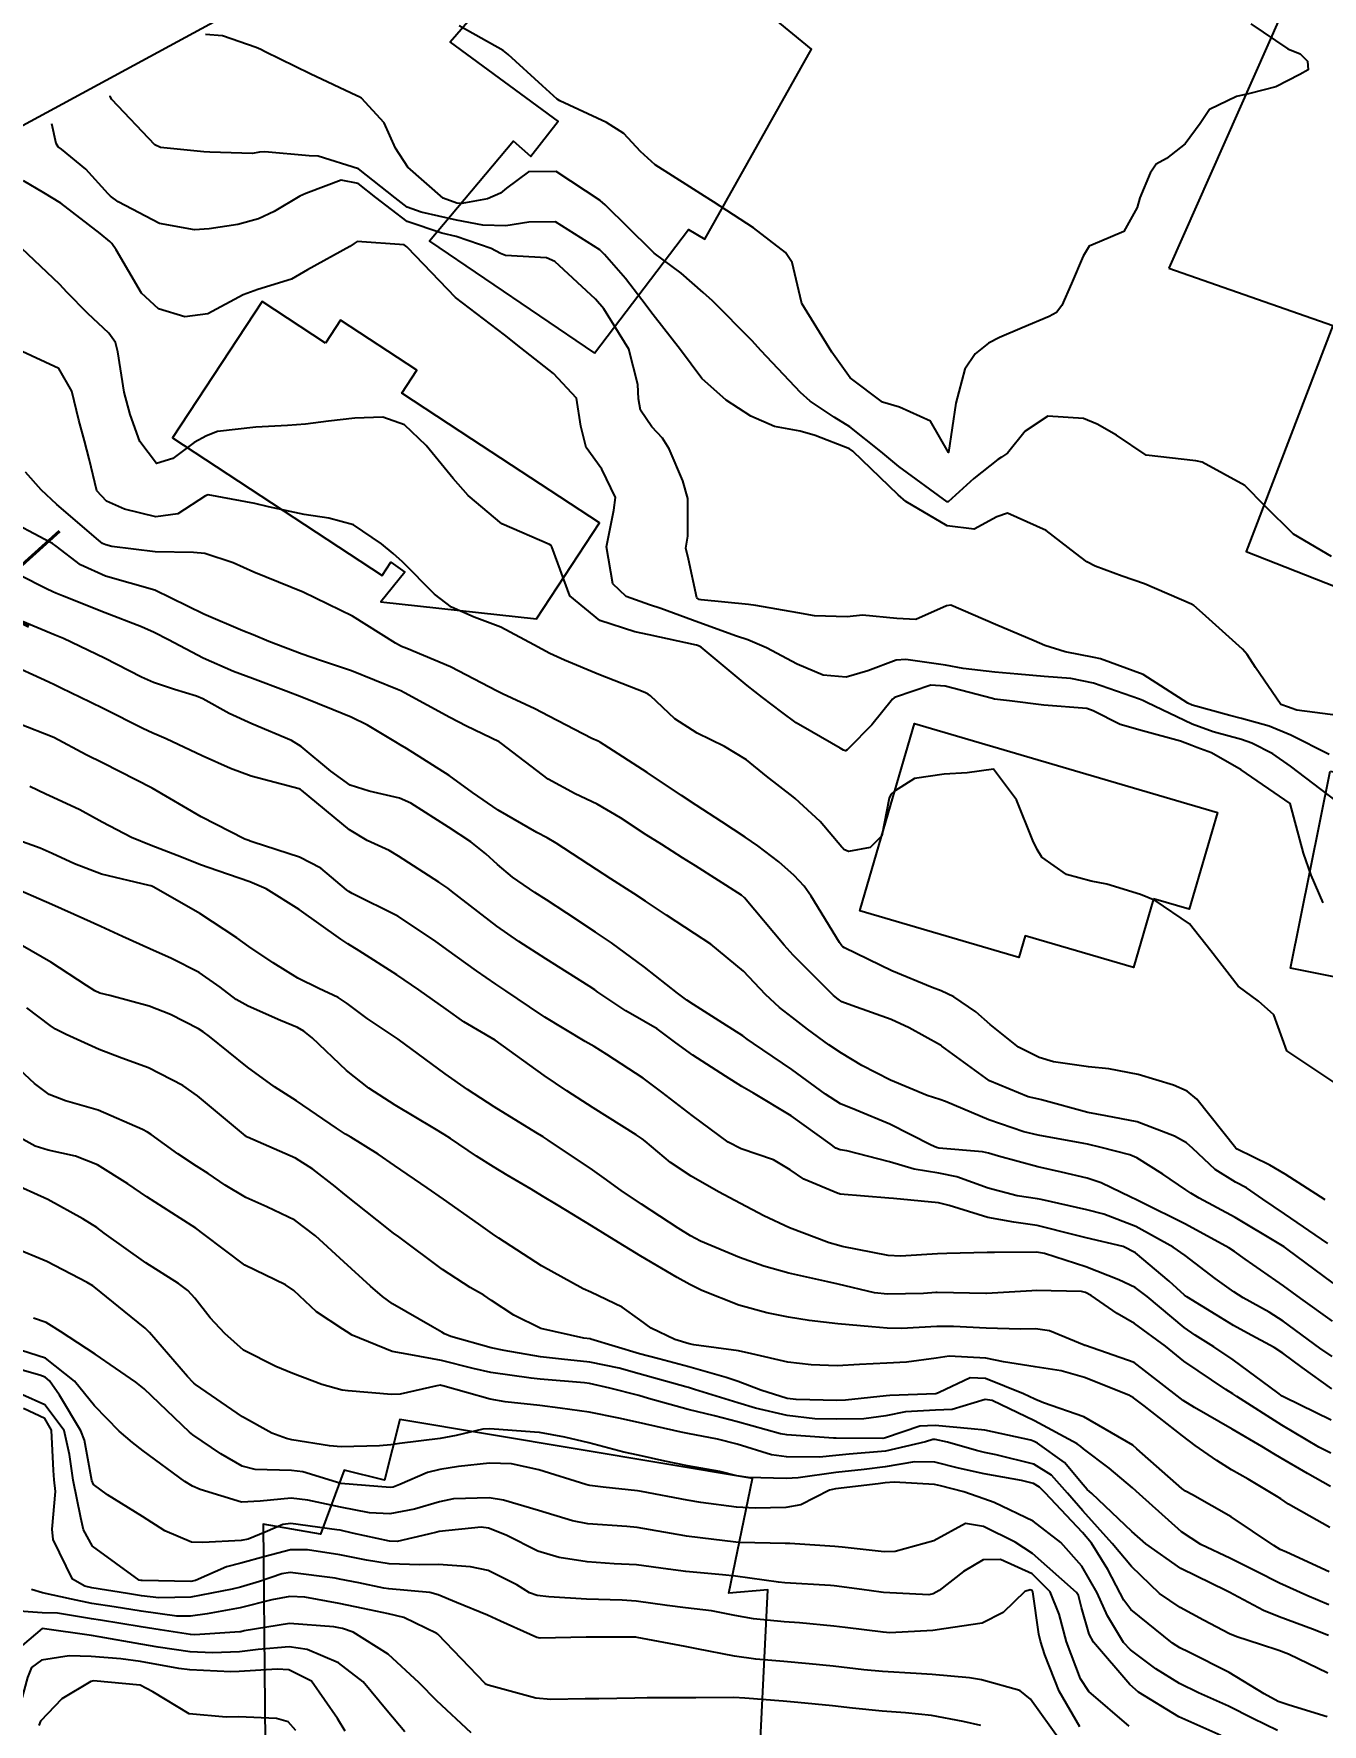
# Model space of a CAD drawing. Header units: metres. Extents: x 318500 to 325275, y 7408834 to 7428799.
# Drawn here: x 322590.4 to 322642.5, y 7418334 to 7418402.3 of the extents above; entities that cross this region are included whole.
import ezdxf
from ezdxf.enums import TextEntityAlignment as Align

# ---------------------------------------------------------------- set-up
doc = ezdxf.new("R2010")
doc.units = ezdxf.units.M
doc.header["$MEASUREMENT"] = 0
for name, color, linetype in [('Area', 45, 'Continuous'), ('Cotas', 45, 'Continuous'), ('Curvas de Nivel 1m', 11, 'Continuous'), ('Curvas de Nivel 5m', 15, 'Continuous'), ('Edificações', 30, 'Continuous'), ('Vias Primárias', 230, 'Continuous')]:
    doc.layers.add(name, color=color, linetype=linetype)
doc.styles.add('Style-STANDARD', font='STANDARD.shx')

msp = doc.modelspace()

# ---------------------------------------------------------------- linework, layer by layer
at = {"layer": 'Area'}
msp.add_lwpolyline([(322562.885, 7418383.992), (322568.052, 7418386.478), (322569.408, 7418387.156), (322573.987, 7418389.735), (322575.709, 7418391.042), (322577.492, 7418391.845), (322581.557, 7418394.239), (322583.567, 7418395.203), (322584.93, 7418395.918), (322598.585, 7418403.317)], dxfattribs=at)
at = {"layer": 'Curvas de Nivel 1m', "flags": 128}
for points, elevation in [([(322642.828, 7418381.195), (322641.293, 7418382.099), (322640.142, 7418383.228), (322639.322, 7418384.065), (322637.599, 7418385.003), (322637.337, 7418385.065), (322635.34, 7418385.29), (322634.139, 7418386.1), (322633.352, 7418386.546), (322632.798, 7418386.772), (322631.355, 7418386.862), (322630.449, 7418386.259), (322629.733, 7418385.366), (322629.492, 7418385.214), (322629.336, 7418385.121), (322628.365, 7418384.344), (322627.331, 7418383.4), (322627.294, 7418383.4), (322625.331, 7418384.83), (322624.608, 7418385.437), (322623.35, 7418386.435), (322622.719, 7418386.824), (322621.749, 7418387.474), (322621.365, 7418387.822), (322619.772, 7418389.504), (322619.396, 7418389.926), (322617.798, 7418391.526), (322617.423, 7418391.868), (322616.532, 7418392.644), (322615.439, 7418393.456), (322615.385, 7418393.507), (322615.337, 7418393.562), (322613.467, 7418395.404), (322613.265, 7418395.592), (322611.487, 7418396.755), (322610.371, 7418396.743), (322609.477, 7418396.082), (322609.236, 7418395.881), (322608.705, 7418395.651), (322607.674, 7418395.46), (322607.467, 7418395.48), (322606.918, 7418395.676), (322605.489, 7418396.929), (322604.988, 7418397.698), (322604.528, 7418398.723), (322603.608, 7418399.719), (322603.521, 7418399.771), (322603.424, 7418399.819), (322601.534, 7418400.712), (322599.724, 7418401.591), (322599.549, 7418401.683), (322599.357, 7418401.773), (322597.997, 7418402.236), (322597.31, 7418402.3)], 793), ([(322639.572, 7418402.733), (322641.064, 7418401.718), (322641.554, 7418401.51), (322641.861, 7418401.215), (322641.886, 7418400.873), (322641.542, 7418400.676), (322640.573, 7418400.186), (322639.53, 7418399.906), (322638.981, 7418399.795), (322637.893, 7418399.264), (322637.514, 7418398.693), (322636.91, 7418397.872), (322636.151, 7418397.283), (322635.732, 7418397.052), (322635.491, 7418396.686), (322635.084, 7418395.687), (322634.974, 7418395.297), (322634.425, 7418394.336), (322633.449, 7418393.919), (322633.036, 7418393.737), (322632.782, 7418393.33), (322632.319, 7418392.227), (322631.92, 7418391.343), (322631.704, 7418391.057), (322631.413, 7418390.894), (322630.326, 7418390.441), (322629.4, 7418390.042), (322628.959, 7418389.814), (322628.424, 7418389.384), (322628.009, 7418388.762), (322627.634, 7418387.396), (322627.34, 7418385.4), (322626.613, 7418386.671), (322625.358, 7418387.228), (322624.674, 7418387.437), (322623.374, 7418388.413), (322622.631, 7418389.461), (322621.419, 7418391.428), (322621.401, 7418391.48), (322621.026, 7418393.076), (322620.752, 7418393.49), (322619.454, 7418394.476), (322617.842, 7418395.526), (322617.474, 7418395.765), (322616.886, 7418396.132), (322615.492, 7418397.03), (322614.889, 7418397.569), (322614.219, 7418398.291), (322613.512, 7418398.743), (322611.632, 7418399.609), (322611.521, 7418399.682), (322610.926, 7418400.222), (322609.548, 7418401.485), (322609.341, 7418401.643), (322607.565, 7418402.65)], 794), ([(322643.196, 7418374.759), (322641.428, 7418374.978), (322641.198, 7418375.058), (322641.087, 7418375.1), (322640.773, 7418375.216), (322639.75, 7418376.704), (322639.424, 7418377.237), (322639.233, 7418377.453), (322637.614, 7418378.906), (322637.259, 7418379.214), (322637.169, 7418379.271), (322635.268, 7418380.087), (322634.364, 7418380.396), (322633.275, 7418380.805), (322632.936, 7418380.985), (322632.476, 7418381.332), (322631.293, 7418382.248), (322629.728, 7418382.941), (322629.301, 7418382.802), (322628.379, 7418382.299), (322627.296, 7418382.437), (322625.619, 7418383.425), (322625.314, 7418383.684), (322623.481, 7418385.449), (322623.341, 7418385.541), (322621.96, 7418386.085), (322621.348, 7418386.257), (322620.307, 7418386.453), (322619.354, 7418386.868), (322618.359, 7418387.52), (322617.373, 7418388.392), (322616.505, 7418389.543), (322615.411, 7418390.968), (322614.951, 7418391.567), (322614.283, 7418392.432), (322613.438, 7418393.404), (322613.253, 7418393.592), (322611.457, 7418394.728), (322610.372, 7418394.711), (322609.454, 7418394.557), (322608.517, 7418394.591), (322607.457, 7418394.793), (322606.027, 7418395.119), (322605.464, 7418395.319), (322604.975, 7418395.697), (322603.487, 7418396.872), (322601.865, 7418397.374), (322601.495, 7418397.396), (322599.708, 7418397.547), (322599.488, 7418397.535), (322599.203, 7418397.49), (322597.487, 7418397.54), (322597.236, 7418397.552), (322595.489, 7418397.729), (322595.26, 7418397.832), (322593.517, 7418399.666), (322593.457, 7418399.789), (322593.45, 7418399.82)], 792), ([(322642.726, 7418373.195), (322641.188, 7418373.975), (322640.308, 7418374.34), (322639.194, 7418374.647), (322638.714, 7418374.766), (322637.199, 7418375.18), (322637.013, 7418375.272), (322635.217, 7418376.428), (322633.483, 7418377.06), (322633.227, 7418377.111), (322632.056, 7418377.338), (322631.234, 7418377.591), (322630.802, 7418377.789), (322629.246, 7418378.452), (322627.433, 7418379.222), (322627.257, 7418379.203), (322626.023, 7418378.643), (322625.249, 7418378.692), (322623.869, 7418378.825), (322623.25, 7418378.761), (322621.922, 7418378.798), (322621.252, 7418378.924), (322619.551, 7418379.21), (322619.256, 7418379.251), (322617.349, 7418379.439), (322617.259, 7418379.462), (322617.167, 7418379.531), (322616.83, 7418381.091), (322616.72, 7418381.538), (322616.81, 7418382.015), (322616.81, 7418383.537), (322616.601, 7418384.26), (322616.055, 7418385.549), (322615.776, 7418385.985), (322615.349, 7418386.432), (322614.893, 7418387.105), (322614.809, 7418387.568), (322614.789, 7418388.148), (322614.416, 7418389.575), (322613.414, 7418391.203), (322613.073, 7418391.593), (322611.435, 7418393.116), (322611.092, 7418393.271), (322609.437, 7418393.356), (322609.235, 7418393.44), (322608.859, 7418393.649), (322607.447, 7418394.134), (322606.864, 7418394.26), (322605.456, 7418394.739), (322604.19, 7418395.709), (322603.478, 7418396.266), (322602.796, 7418396.414), (322601.472, 7418395.913), (322601.359, 7418395.863), (322601.115, 7418395.754), (322600.08, 7418395.145), (322599.456, 7418394.845), (322598.616, 7418394.619), (322597.45, 7418394.438), (322596.862, 7418394.395), (322595.452, 7418394.653), (322593.783, 7418395.529), (322593.469, 7418395.761), (322593.379, 7418395.851), (322592.467, 7418396.853), (322591.488, 7418397.655), (322591.358, 7418397.751), (322591.268, 7418397.883), (322591.09, 7418398.68)], 791), ([(322642.484, 7418367.196), (322642.002, 7418368.31), (322641.69, 7418369.204), (322641.15, 7418371.21), (322639.17, 7418372.573), (322637.978, 7418373.258), (322637.389, 7418373.474), (322637.183, 7418373.55), (322636.729, 7418373.731), (322635.189, 7418374.149), (322634.285, 7418374.398), (322633.196, 7418374.963), (322632.931, 7418375.057), (322631.198, 7418375.191), (322629.803, 7418375.364), (322629.201, 7418375.434), (322629.12, 7418375.453), (322627.208, 7418375.96), (322626.626, 7418375.991), (322625.201, 7418375.511), (322625.149, 7418375.483), (322625.08, 7418375.431), (322624.242, 7418374.387), (322623.32, 7418373.449), (322623.251, 7418373.377), (322623.178, 7418373.339), (322623.095, 7418373.367), (322622.962, 7418373.453), (322621.82, 7418374.104), (322621.19, 7418374.473), (322620.602, 7418374.897), (322619.827, 7418375.501), (322619.207, 7418375.982), (322617.341, 7418377.529), (322617.231, 7418377.586), (322617.15, 7418377.613), (322615.237, 7418378.028), (322614.659, 7418378.149), (322613.245, 7418378.609), (322612.04, 7418379.602), (322611.304, 7418381.585), (322611.296, 7418381.61), (322611.28, 7418381.638), (322611.215, 7418381.677), (322609.293, 7418382.522), (322607.922, 7418383.661), (322607.32, 7418384.342), (322606.222, 7418385.681), (322605.348, 7418386.513), (322604.47, 7418386.822), (322603.351, 7418386.793), (322602.277, 7418386.664), (322601.348, 7418386.539), (322600.616, 7418386.489), (322599.347, 7418386.429), (322597.797, 7418386.246), (322597.343, 7418386.077), (322596.856, 7418385.807), (322595.987, 7418385.163), (322595.327, 7418384.957), (322594.657, 7418385.837), (322594.258, 7418386.934), (322594.021, 7418387.843), (322593.769, 7418389.462), (322593.666, 7418389.847), (322593.394, 7418390.228), (322592.552, 7418391.013), (322591.707, 7418391.876), (322591.415, 7418392.196), (322589.615, 7418393.907)], 789), ([(322643.001, 7418359.898), (322641.02, 7418361.21), (322640.489, 7418362.672), (322639.878, 7418363.227), (322639.049, 7418363.825), (322637.946, 7418365.257), (322637.086, 7418366.345), (322635.693, 7418367.284), (322635.102, 7418367.527), (322633.745, 7418367.949), (322633.108, 7418368.072), (322632.116, 7418368.341), (322631.117, 7418369.047), (322630.922, 7418369.352), (322630.758, 7418369.721), (322630.095, 7418371.361), (322629.168, 7418372.593), (322628.1, 7418372.452), (322627.165, 7418372.401), (322625.965, 7418372.221), (322625.154, 7418371.706), (322625.008, 7418371.575), (322624.941, 7418371.432), (322624.655, 7418369.907), (322624.174, 7418369.439), (322623.296, 7418369.27), (322623.119, 7418369.35), (322623.069, 7418369.401), (322623.028, 7418369.451), (322622.155, 7418370.485), (322621.149, 7418371.412), (322621.058, 7418371.481), (322619.984, 7418372.32), (322619.172, 7418372.975), (322618.294, 7418373.519), (322617.185, 7418374.06), (322616.281, 7418374.634), (322615.292, 7418375.559), (322615.201, 7418375.632), (322615.072, 7418375.692), (322613.213, 7418376.431), (322611.817, 7418377.008), (322611.225, 7418377.269), (322610.578, 7418377.62), (322609.241, 7418378.344), (322608.163, 7418378.739), (322607.252, 7418379.15), (322606.568, 7418379.677), (322605.273, 7418380.984), (322604.895, 7418381.314), (322604.42, 7418381.703), (322603.291, 7418382.475), (322602.29, 7418382.74), (322601.297, 7418382.896), (322599.857, 7418383.209), (322599.303, 7418383.336), (322597.42, 7418383.687), (322597.308, 7418383.651), (322596.192, 7418382.921), (322595.295, 7418382.799), (322594.029, 7418383.113), (322593.304, 7418383.432), (322592.92, 7418383.856), (322592.607, 7418385.138), (322592.419, 7418385.864), (322592.186, 7418386.711), (322591.909, 7418387.872), (322591.374, 7418388.794), (322589.721, 7418389.569)], 788), ([(322642.574, 7418355.194), (322640.95, 7418356.228), (322640.331, 7418356.596), (322639.011, 7418357.239), (322638.961, 7418357.276), (322637.38, 7418359.264), (322636.995, 7418359.581), (322636.446, 7418359.828), (322635.005, 7418360.262), (322633.83, 7418360.485), (322633.009, 7418360.568), (322631.582, 7418360.771), (322631.014, 7418360.949), (322630.172, 7418361.358), (322629.029, 7418362.273), (322628.451, 7418362.796), (322627.561, 7418363.392), (322627.044, 7418363.633), (322626.682, 7418363.769), (322625.055, 7418364.442), (322623.14, 7418365.378), (322623.069, 7418365.414), (322623.032, 7418365.451), (322622.938, 7418365.586), (322621.796, 7418367.47), (322621.506, 7418367.876), (322621.108, 7418368.302), (322620.483, 7418368.859), (322619.636, 7418369.502), (322619.125, 7418369.854), (322618.186, 7418370.468), (322617.144, 7418371.143), (322616.552, 7418371.539), (322615.164, 7418372.465), (322613.421, 7418373.586), (322613.273, 7418373.681), (322613.181, 7418373.731), (322612.932, 7418373.843), (322611.191, 7418374.743), (322610.62, 7418375.044), (322609.315, 7418375.638), (322609.201, 7418375.692), (322609.098, 7418375.745), (322607.216, 7418376.729), (322605.44, 7418377.475), (322605.228, 7418377.563), (322604.993, 7418377.694), (322603.246, 7418378.778), (322601.26, 7418379.75), (322599.268, 7418380.568), (322598.43, 7418380.941), (322597.275, 7418381.315), (322596.825, 7418381.356), (322595.276, 7418381.384), (322593.527, 7418381.598), (322593.278, 7418381.663), (322593.148, 7418381.721), (322592.98, 7418381.854), (322591.301, 7418383.301), (322590.662, 7418383.89), (322590.025, 7418384.608)], 787), ([(322642.685, 7418353.42), (322640.931, 7418354.622), (322640.056, 7418355.223), (322639.384, 7418355.673), (322638.947, 7418355.911), (322638.119, 7418356.42), (322637.215, 7418357.266), (322636.963, 7418357.496), (322636.485, 7418357.758), (322634.976, 7418358.338), (322633.704, 7418358.585), (322632.981, 7418358.721), (322631.101, 7418359.235), (322630.989, 7418359.261), (322630.567, 7418359.354), (322629, 7418360.007), (322627.079, 7418361.399), (322627.046, 7418361.425), (322627.02, 7418361.445), (322625.75, 7418362.142), (322625.031, 7418362.486), (322623.436, 7418363.046), (322623.038, 7418363.2), (322622.881, 7418363.295), (322622.696, 7418363.455), (322621.064, 7418365.077), (322620.697, 7418365.486), (322619.098, 7418367.397), (322618.972, 7418367.511), (322617.112, 7418368.685), (322616.59, 7418369.014), (322615.75, 7418369.551), (322615.126, 7418369.95), (322614.08, 7418370.632), (322613.144, 7418371.185), (322612.258, 7418371.599), (322611.159, 7418372.198), (322609.275, 7418373.639), (322609.221, 7418373.68), (322609.181, 7418373.699), (322607.862, 7418374.335), (322607.19, 7418374.691), (322605.349, 7418375.689), (322605.201, 7418375.762), (322605.076, 7418375.817), (322603.213, 7418376.574), (322601.963, 7418376.994), (322601.222, 7418377.244), (322599.868, 7418377.764), (322599.234, 7418378.025), (322598.817, 7418378.195), (322597.246, 7418378.859), (322595.26, 7418379.83), (322593.266, 7418380.404), (322592.256, 7418380.852), (322591.277, 7418381.612), (322591.121, 7418381.725), (322590.817, 7418381.887), (322589.292, 7418382.697)], 786), ([(322642.871, 7418350.288), (322641.587, 7418351.203), (322640.888, 7418351.71), (322639.339, 7418352.798), (322638.908, 7418353.096), (322638.672, 7418353.244), (322636.924, 7418354.203), (322635.126, 7418355.099), (322634.938, 7418355.184), (322634.708, 7418355.293), (322633.511, 7418355.876), (322632.947, 7418356.068), (322631.917, 7418356.303), (322630.952, 7418356.524), (322629.362, 7418356.96), (322628.957, 7418357.08), (322628.714, 7418357.13), (322626.959, 7418357.285), (322626.864, 7418357.307), (322626.645, 7418357.405), (322624.972, 7418358.244), (322623.613, 7418358.811), (322622.984, 7418359.075), (322622.373, 7418359.459), (322621.005, 7418360.46), (322619.466, 7418361.503), (322619.204, 7418361.69), (322619.023, 7418361.82), (322618.216, 7418362.33), (322617.036, 7418363.091), (322616.771, 7418363.267), (322616.393, 7418363.54), (322615.056, 7418364.601), (322613.716, 7418365.58), (322613.076, 7418366.009), (322611.912, 7418366.778), (322611.096, 7418367.311), (322610.62, 7418367.617), (322609.714, 7418368.239), (322609.111, 7418368.744), (322608.644, 7418369.176), (322608.028, 7418369.656), (322607.129, 7418370.256), (322605.61, 7418371.218), (322605.146, 7418371.43), (322603.925, 7418371.708), (322603.154, 7418371.954), (322602.37, 7418372.523), (322601.176, 7418373.511), (322600.79, 7418373.754), (322599.187, 7418374.43), (322598.262, 7418374.855), (322597.196, 7418375.441), (322596.947, 7418375.553), (322596.06, 7418375.817), (322595.204, 7418376.101), (322594.727, 7418376.315), (322593.219, 7418377.091), (322591.572, 7418377.875), (322591.232, 7418378.017), (322589.913, 7418378.573)], 784), ([(322642.855, 7418348.854), (322642.355, 7418349.195), (322640.871, 7418350.292), (322640.303, 7418350.648), (322639.255, 7418351.234), (322638.883, 7418351.472), (322638.128, 7418352.015), (322636.905, 7418352.935), (322636.423, 7418353.275), (322634.922, 7418354.109), (322633.629, 7418354.61), (322632.932, 7418354.792), (322631.085, 7418355.201), (322630.938, 7418355.225), (322630.115, 7418355.358), (322628.943, 7418355.665), (322627.679, 7418356.121), (322626.949, 7418356.262), (322625.959, 7418356.424), (322624.953, 7418356.732), (322623.238, 7418357.166), (322622.958, 7418357.216), (322622.791, 7418357.285), (322622.565, 7418357.456), (322620.977, 7418358.591), (322619.456, 7418359.503), (322618.994, 7418359.777), (322618.33, 7418360.187), (322617.013, 7418361.036), (322616.322, 7418361.54), (322615.569, 7418362.096), (322615.029, 7418362.419), (322614.294, 7418362.832), (322613.166, 7418363.588), (322613.041, 7418363.679), (322612.811, 7418363.824), (322611.06, 7418364.932), (322609.977, 7418365.626), (322609.079, 7418366.255), (322607.254, 7418367.668), (322607.172, 7418367.741), (322607.101, 7418367.794), (322606.744, 7418368.034), (322605.114, 7418369.087), (322604.727, 7418369.306), (322603.846, 7418369.709), (322603.126, 7418370.143), (322601.193, 7418371.749), (322601.15, 7418371.78), (322601.095, 7418371.806), (322599.158, 7418372.318), (322598.314, 7418372.632), (322597.17, 7418373.144), (322595.714, 7418373.822), (322595.335, 7418373.981), (322595.182, 7418374.048), (322594.774, 7418374.244), (322593.192, 7418375.042), (322592.649, 7418375.313), (322591.472, 7418375.876), (322591.202, 7418376.007), (322590.976, 7418376.111), (322589.215, 7418376.921)], 783), ([(322642.835, 7418347.556), (322641.64, 7418348.41), (322640.857, 7418348.997), (322640.513, 7418349.215), (322639.436, 7418349.802), (322638.869, 7418350.115), (322638.16, 7418350.538), (322636.974, 7418351.269), (322636.881, 7418351.341), (322636.266, 7418351.9), (322634.906, 7418353.054), (322634.404, 7418353.298), (322632.915, 7418353.657), (322632.475, 7418353.768), (322630.922, 7418354.154), (322629.989, 7418354.294), (322628.927, 7418354.473), (322627.367, 7418354.96), (322626.935, 7418355.075), (322625.125, 7418355.24), (322624.937, 7418355.254), (322622.966, 7418355.424), (322622.94, 7418355.429), (322622.877, 7418355.451), (322621.498, 7418356.024), (322620.949, 7418356.398), (322620.274, 7418356.811), (322618.957, 7418357.255), (322618.432, 7418357.515), (322616.976, 7418358.595), (322615.754, 7418359.549), (322614.998, 7418360.105), (322613.53, 7418361.064), (322613.017, 7418361.382), (322612.659, 7418361.594), (322611.03, 7418362.578), (322610.409, 7418362.995), (322609.454, 7418363.634), (322609.044, 7418363.902), (322608.257, 7418364.447), (322607.064, 7418365.303), (322606.562, 7418365.675), (322605.084, 7418366.65), (322603.238, 7418367.578), (322603.099, 7418367.65), (322603.009, 7418367.721), (322601.971, 7418368.6), (322601.113, 7418369.043), (322599.237, 7418369.65), (322599.119, 7418369.689), (322599.058, 7418369.709), (322598.895, 7418369.773), (322597.133, 7418370.674), (322595.15, 7418371.83), (322593.165, 7418372.838), (322592.484, 7418373.175), (322591.18, 7418373.88), (322589.734, 7418374.451)], 782), ([(322642.816, 7418346.28), (322640.913, 7418347.209), (322640.831, 7418347.26), (322640.659, 7418347.387), (322638.852, 7418348.728), (322638.07, 7418349.252), (322637.317, 7418349.715), (322636.868, 7418350.029), (322635.372, 7418351.285), (322634.885, 7418351.641), (322634.231, 7418351.959), (322632.898, 7418352.487), (322631.228, 7418353.022), (322630.906, 7418353.07), (322629.204, 7418353.068), (322628.905, 7418353.058), (322627.278, 7418353.02), (322626.904, 7418353.007), (322625.409, 7418352.915), (322624.903, 7418352.941), (322623.049, 7418353.308), (322622.908, 7418353.343), (322622.513, 7418353.456), (322620.919, 7418354.06), (322619.873, 7418354.549), (322618.933, 7418355.037), (322618.043, 7418355.519), (322616.946, 7418356.141), (322616.104, 7418356.695), (322615.078, 7418357.558), (322614.961, 7418357.651), (322614.713, 7418357.814), (322612.98, 7418358.911), (322611.91, 7418359.601), (322610.999, 7418360.212), (322609.02, 7418361.64), (322607.757, 7418362.389), (322607.032, 7418362.891), (322605.937, 7418363.681), (322605.049, 7418364.284), (322603.515, 7418365.261), (322603.067, 7418365.539), (322602.774, 7418365.724), (322601.088, 7418366.922), (322599.766, 7418367.763), (322599.103, 7418368.047), (322597.81, 7418368.492), (322597.109, 7418368.736), (322596.336, 7418369.035), (322595.117, 7418369.512), (322594.319, 7418369.838), (322593.129, 7418370.458), (322592.231, 7418370.958), (322591.144, 7418371.458), (322590.849, 7418371.588), (322590.203, 7418371.894)], 781), ([(322642.784, 7418343.597), (322641.858, 7418344.131), (322640.795, 7418344.742), (322640.5, 7418344.918), (322640.004, 7418345.222), (322638.81, 7418345.92), (322637.287, 7418346.799), (322636.827, 7418347.082), (322636.594, 7418347.272), (322634.85, 7418348.611), (322632.876, 7418349.304), (322632.86, 7418349.307), (322632.826, 7418349.321), (322631.422, 7418349.898), (322630.866, 7418349.973), (322630.256, 7418349.966), (322628.866, 7418350.006), (322627.544, 7418350.067), (322626.867, 7418350.067), (322625.44, 7418349.996), (322624.866, 7418350.001), (322624.247, 7418350.055), (322622.867, 7418350.178), (322621.713, 7418350.312), (322620.87, 7418350.448), (322619.997, 7418350.619), (322618.874, 7418350.936), (322617.368, 7418351.525), (322616.884, 7418351.767), (322616.369, 7418352.057), (322614.9, 7418352.918), (322613.829, 7418353.576), (322612.918, 7418354.141), (322611.571, 7418354.963), (322610.936, 7418355.339), (322610.477, 7418355.617), (322609.508, 7418356.194), (322608.949, 7418356.522), (322608.26, 7418356.957), (322607.214, 7418357.666), (322606.962, 7418357.83), (322606.583, 7418358.057), (322604.98, 7418359.014), (322603.905, 7418359.706), (322603.001, 7418360.424), (322601.621, 7418361.741), (322601.289, 7418362.012), (322601.024, 7418362.155), (322600.339, 7418362.445), (322599.032, 7418363.013), (322598.549, 7418363.291), (322597.9, 7418363.787), (322597.049, 7418364.385), (322595.931, 7418364.943), (322595.062, 7418365.33), (322593.956, 7418365.841), (322593.076, 7418366.242), (322592.388, 7418366.553), (322591.089, 7418367.132), (322589.306, 7418367.907)], 779), ([(322642.761, 7418341.95), (322641.089, 7418342.893), (322640.778, 7418343.106), (322640.608, 7418343.213), (322639.452, 7418343.895), (322638.79, 7418344.281), (322638.192, 7418344.647), (322637.316, 7418345.262), (322636.806, 7418345.647), (322635.247, 7418346.862), (322634.828, 7418347.186), (322634.631, 7418347.293), (322632.84, 7418348.007), (322631.895, 7418348.284), (322630.846, 7418348.444), (322629.564, 7418348.648), (322628.851, 7418348.794), (322627.371, 7418348.873), (322626.851, 7418348.796), (322625.643, 7418348.623), (322624.847, 7418348.586), (322623.751, 7418348.536), (322622.846, 7418348.486), (322621.788, 7418348.524), (322620.847, 7418348.629), (322619.388, 7418348.966), (322618.854, 7418349.092), (322617.053, 7418349.332), (322616.858, 7418349.367), (322616.274, 7418349.539), (322615.318, 7418350.007), (322614.868, 7418350.346), (322614.154, 7418350.852), (322612.879, 7418351.456), (322612.569, 7418351.593), (322610.894, 7418352.521), (322609.16, 7418353.636), (322608.913, 7418353.814), (322608.347, 7418354.22), (322606.933, 7418355.223), (322606.264, 7418355.677), (322604.949, 7418356.581), (322604.29, 7418357.037), (322603.181, 7418357.717), (322602.962, 7418357.85), (322602.599, 7418358.092), (322600.982, 7418359.19), (322600.102, 7418359.759), (322599.002, 7418360.547), (322597.474, 7418361.793), (322597.212, 7418361.987), (322597.023, 7418362.106), (322595.897, 7418362.685), (322595.032, 7418363.014), (322593.438, 7418363.444), (322593.037, 7418363.549), (322592.829, 7418363.644), (322592.502, 7418363.858), (322591.054, 7418364.798), (322589.113, 7418365.909)], 778), ([(322642.734, 7418340.148), (322641.011, 7418340.942), (322640.748, 7418341.062), (322640.493, 7418341.214), (322638.767, 7418342.381), (322637.211, 7418343.264), (322636.928, 7418343.415), (322636.782, 7418343.519), (322634.956, 7418345.131), (322634.8, 7418345.272), (322632.816, 7418346.418), (322631.19, 7418346.979), (322630.827, 7418347.127), (322630.376, 7418347.355), (322628.839, 7418347.972), (322628.219, 7418347.999), (322626.97, 7418347.398), (322626.872, 7418347.357), (322626.829, 7418347.353), (322624.974, 7418347.282), (322624.828, 7418347.268), (322623.177, 7418347.094), (322622.825, 7418347.084), (322621.185, 7418347.114), (322620.825, 7418347.164), (322619.755, 7418347.496), (322618.835, 7418347.845), (322618.35, 7418348.002), (322616.844, 7418348.444), (322615.637, 7418348.759), (322614.851, 7418348.971), (322612.885, 7418349.564), (322612.86, 7418349.572), (322612.598, 7418349.593), (322610.864, 7418349.99), (322609.766, 7418350.524), (322608.875, 7418351.125), (322608.562, 7418351.33), (322608.013, 7418351.653), (322606.89, 7418352.368), (322605.117, 7418353.688), (322604.912, 7418353.849), (322604.253, 7418354.367), (322602.935, 7418355.412), (322602.547, 7418355.726), (322601.643, 7418356.435), (322600.951, 7418356.872), (322599.003, 7418357.726), (322598.96, 7418357.747), (322598.944, 7418357.754), (322598.924, 7418357.771), (322596.984, 7418359.395), (322596.39, 7418359.809), (322595, 7418360.528), (322593.93, 7418360.917), (322593.011, 7418361.261), (322591.672, 7418361.87), (322591.238, 7418362.092), (322591.024, 7418362.239), (322590.086, 7418362.949)], 777), ([(322642.716, 7418338.816), (322641.828, 7418339.199), (322640.727, 7418339.698), (322639.792, 7418340.167), (322638.742, 7418340.689), (322637.547, 7418341.258), (322636.757, 7418341.767), (322635.063, 7418343.287), (322634.783, 7418343.551), (322633.834, 7418344.348), (322632.798, 7418345.124), (322632.692, 7418345.215), (322632.542, 7418345.324), (322630.814, 7418346.251), (322629.108, 7418347.085), (322628.826, 7418347.114), (322627.494, 7418346.715), (322626.819, 7418346.683), (322625.609, 7418346.627), (322624.816, 7418346.465), (322623.916, 7418346.336), (322622.813, 7418346.319), (322621.934, 7418346.342), (322620.815, 7418346.471), (322619.545, 7418346.773), (322618.822, 7418346.988), (322617.074, 7418347.528), (322616.831, 7418347.605), (322616.729, 7418347.634), (322614.839, 7418348.162), (322614.031, 7418348.383), (322612.846, 7418348.626), (322611.703, 7418348.746), (322610.848, 7418348.842), (322609.385, 7418349.099), (322608.854, 7418349.21), (322607.231, 7418349.664), (322606.968, 7418349.776), (322606.862, 7418349.84), (322606.486, 7418350.052), (322604.873, 7418350.984), (322604.461, 7418351.281), (322603.979, 7418351.704), (322602.895, 7418352.69), (322601.757, 7418353.737), (322600.919, 7418354.368), (322599.785, 7418354.903), (322598.933, 7418355.284), (322598.109, 7418355.782), (322597.41, 7418356.258), (322596.948, 7418356.555), (322596.195, 7418357.054), (322595.109, 7418357.828), (322594.961, 7418357.925), (322594.765, 7418358.03), (322592.974, 7418358.813), (322591.652, 7418359.198), (322590.983, 7418359.446), (322590.4, 7418359.889), (322589.009, 7418361.19)], 776), ([(322642.683, 7418336.056), (322641.082, 7418336.819), (322640.696, 7418336.973), (322639.963, 7418337.221), (322638.995, 7418337.527), (322638.704, 7418337.651), (322637.651, 7418338.197), (322636.714, 7418338.708), (322635.878, 7418339.278), (322634.736, 7418340.365), (322633.958, 7418341.302), (322632.77, 7418342.623), (322632.15, 7418343.329), (322631.51, 7418344.062), (322630.791, 7418344.499), (322629.272, 7418344.888), (322628.796, 7418344.979), (322628.478, 7418345.056), (322627.297, 7418345.393), (322626.802, 7418345.501), (322626.706, 7418345.497), (322626.409, 7418345.406), (322624.796, 7418345.037), (322623.334, 7418344.906), (322622.794, 7418344.857), (322622.127, 7418344.794), (322620.793, 7418344.797), (322620.187, 7418344.882), (322618.798, 7418345.309), (322618.008, 7418345.518), (322616.803, 7418345.747), (322616.537, 7418345.801), (322614.809, 7418346.185), (322614.014, 7418346.37), (322612.815, 7418346.608), (322611.649, 7418346.77), (322610.819, 7418346.877), (322609.422, 7418347.03), (322608.822, 7418347.134), (322606.904, 7418347.669), (322606.83, 7418347.691), (322606.808, 7418347.692), (322606.657, 7418347.672), (322605.171, 7418347.34), (322604.824, 7418347.32), (322603.08, 7418347.463), (322602.827, 7418347.499), (322602.008, 7418347.732), (322600.836, 7418348.171), (322600.145, 7418348.452), (322598.85, 7418349.119), (322598.084, 7418349.782), (322597.498, 7418350.423), (322596.874, 7418351.216), (322596.599, 7418351.526), (322596.22, 7418351.81), (322594.892, 7418352.638), (322593.215, 7418353.847), (322592.913, 7418354.068), (322592.352, 7418354.425), (322590.93, 7418355.204), (322589.385, 7418355.903)], 774), ([(322642.657, 7418334.292), (322641.11, 7418334.759), (322640.666, 7418334.912), (322640.111, 7418335.218), (322638.683, 7418336.08), (322637.059, 7418336.9), (322636.697, 7418337.083), (322636.402, 7418337.273), (322634.713, 7418338.628), (322634.432, 7418339.009), (322634.287, 7418339.296), (322633.786, 7418340.252), (322633.125, 7418341.314), (322632.756, 7418341.749), (322631.248, 7418343.343), (322631.016, 7418343.58), (322630.784, 7418343.723), (322630.3, 7418343.84), (322628.787, 7418344.11), (322627.754, 7418344.35), (322626.792, 7418344.59), (322625.973, 7418344.594), (322624.79, 7418344.4), (322623.931, 7418344.296), (322622.787, 7418344.175), (322621.27, 7418343.958), (322620.784, 7418343.923), (322619.245, 7418343.964), (322618.785, 7418344.04), (322618.099, 7418344.205), (322616.789, 7418344.444), (322615.878, 7418344.63), (322614.793, 7418344.869), (322614.223, 7418344.997), (322612.798, 7418345.371), (322611.833, 7418345.6), (322610.803, 7418345.783), (322610.612, 7418345.804), (322608.804, 7418345.929), (322608.523, 7418345.925), (322607.439, 7418345.66), (322606.799, 7418345.543), (322605.145, 7418345.338), (322604.796, 7418345.287), (322604.343, 7418345.244), (322602.795, 7418345.204), (322602.322, 7418345.251), (322600.797, 7418345.493), (322600.584, 7418345.538), (322599.988, 7418345.758), (322598.81, 7418346.412), (322596.899, 7418347.729), (322596.83, 7418347.782), (322596.81, 7418347.8), (322596.586, 7418348.052), (322595.04, 7418349.827), (322594.952, 7418349.92), (322594.862, 7418350.001), (322594.019, 7418350.688), (322592.878, 7418351.622), (322592.747, 7418351.72), (322592.525, 7418351.855), (322590.892, 7418352.702), (322589.536, 7418353.258)], 773), ([(322640.648, 7418333.736), (322639.652, 7418334.228), (322638.662, 7418334.727), (322637.447, 7418335.258), (322636.676, 7418335.644), (322635.726, 7418336.238), (322634.696, 7418337.006), (322634.42, 7418337.294), (322633.775, 7418338.369), (322633.358, 7418339.31), (322632.736, 7418340.387), (322631.883, 7418341.333), (322630.763, 7418342.204), (322629.189, 7418342.951), (322628.776, 7418343.11), (322627.966, 7418343.382), (322627.018, 7418343.632), (322626.783, 7418343.678), (322625.141, 7418343.782), (322624.783, 7418343.748), (322624.506, 7418343.709), (322622.781, 7418343.515), (322622.538, 7418343.454), (322621.379, 7418342.863), (322620.769, 7418342.756), (322619.534, 7418342.733), (322618.769, 7418342.768), (322617.335, 7418342.961), (322616.773, 7418343.053), (322614.936, 7418343.399), (322614.778, 7418343.423), (322613.386, 7418343.581), (322612.839, 7418343.647), (322612.781, 7418343.657), (322612.684, 7418343.688), (322610.787, 7418344.282), (322609.677, 7418344.514), (322608.789, 7418344.544), (322607.534, 7418344.405), (322606.786, 7418344.295), (322606.288, 7418344.172), (322605.161, 7418343.686), (322604.892, 7418343.575), (322604.778, 7418343.561), (322602.78, 7418343.72), (322601.241, 7418344.192), (322600.785, 7418344.255), (322599.312, 7418344.292), (322598.787, 7418344.424), (322597.93, 7418344.921), (322596.799, 7418345.686), (322596.661, 7418345.801), (322594.826, 7418347.547), (322594.485, 7418347.825), (322592.847, 7418348.958), (322591.443, 7418349.871), (322591.088, 7418350.102), (322590.863, 7418350.227), (322590.35, 7418350.401)], 772), ([(322638.347, 7418333.542), (322636.655, 7418334.295), (322635.025, 7418335.286), (322634.675, 7418335.605), (322633.201, 7418337.312), (322633.025, 7418337.637), (322632.714, 7418338.717), (322632.598, 7418339.201), (322632.516, 7418339.323), (322630.743, 7418340.898), (322630.045, 7418341.357), (322628.759, 7418341.982), (322628.03, 7418342.112), (322626.75, 7418341.4), (322625.192, 7418340.975), (322624.743, 7418340.957), (322623.039, 7418341.154), (322622.746, 7418341.182), (322620.928, 7418341.297), (322620.747, 7418341.3), (322618.911, 7418341.345), (322618.748, 7418341.355), (322617.302, 7418341.524), (322616.751, 7418341.589), (322616.68, 7418341.603), (322614.756, 7418341.946), (322614.336, 7418341.987), (322612.757, 7418342.088), (322612.139, 7418342.217), (322610.765, 7418342.627), (322609.358, 7418343.044), (322608.773, 7418343.143), (322607.336, 7418343.098), (322606.77, 7418342.986), (322605.753, 7418342.692), (322604.762, 7418342.495), (322603.931, 7418342.534), (322602.766, 7418342.771), (322601.449, 7418343.054), (322600.771, 7418343.127), (322599.52, 7418343.007), (322598.768, 7418342.963), (322597.096, 7418343.475), (322596.777, 7418343.614), (322596.466, 7418343.803), (322594.792, 7418345.04), (322594.353, 7418345.384), (322593.812, 7418345.835), (322592.815, 7418346.86), (322592.008, 7418347.862), (322590.844, 7418348.793), (322589.535, 7418349.208)], 771), ([(322632.648, 7418333.886), (322631.814, 7418335.333), (322631.239, 7418336.794), (322631.057, 7418337.345), (322630.991, 7418337.634), (322630.756, 7418339.349), (322630.721, 7418339.397), (322630.647, 7418339.425), (322630.428, 7418339.353), (322629.56, 7418338.513), (322628.707, 7418338.08), (322627.159, 7418337.848), (322626.704, 7418337.784), (322624.967, 7418337.691), (322624.703, 7418337.713), (322623.166, 7418337.907), (322622.705, 7418337.963), (322621.322, 7418338.087), (322620.707, 7418338.133), (322619.462, 7418338.254), (322618.709, 7418338.387), (322617.764, 7418338.573), (322616.712, 7418338.701), (322615.965, 7418338.794), (322614.714, 7418338.971), (322614.151, 7418339.006), (322612.715, 7418339.049), (322611.183, 7418339.138), (322610.716, 7418339.195), (322610.406, 7418339.304), (322609.891, 7418339.622), (322608.728, 7418340.205), (322608.026, 7418340.355), (322606.732, 7418340.446), (322605.971, 7418340.431), (322604.732, 7418340.472), (322603.811, 7418340.627), (322602.737, 7418340.834), (322601.433, 7418341.04), (322600.739, 7418341.037), (322599.714, 7418340.777), (322598.731, 7418340.503), (322598.154, 7418340.354), (322596.908, 7418339.797), (322596.72, 7418339.765), (322594.741, 7418339.799), (322594.72, 7418339.801), (322594.703, 7418339.803), (322594.63, 7418339.821), (322592.74, 7418341.196), (322592.375, 7418341.856), (322592.273, 7418342.342), (322591.96, 7418343.862), (322591.816, 7418344.891), (322591.594, 7418345.868), (322590.815, 7418346.9), (322589.011, 7418347.715)], 769), ([(322631.855, 7418333.332), (322630.665, 7418335.001), (322630.222, 7418335.354), (322628.676, 7418335.785), (322628.188, 7418335.866), (322626.679, 7418336.009), (322626.042, 7418336.047), (322624.68, 7418336.124), (322623.921, 7418336.198), (322622.683, 7418336.344), (322621.709, 7418336.441), (322620.686, 7418336.533), (322619.559, 7418336.625), (322618.689, 7418336.746), (322617.173, 7418337.045), (322616.694, 7418337.137), (322614.757, 7418337.502), (322614.699, 7418337.508), (322612.778, 7418337.51), (322612.699, 7418337.508), (322610.832, 7418337.474), (322610.698, 7418337.498), (322610.429, 7418337.614), (322609.236, 7418338.162), (322608.708, 7418338.406), (322607.458, 7418338.907), (322606.716, 7418339.229), (322606.375, 7418339.324), (322604.718, 7418339.47), (322604.522, 7418339.497), (322603.511, 7418339.708), (322602.722, 7418339.863), (322602.549, 7418339.895), (322600.726, 7418340.12), (322600.393, 7418340.077), (322599.486, 7418339.759), (322598.718, 7418339.531), (322598.389, 7418339.448), (322596.713, 7418339.135), (322595.427, 7418339.099), (322594.714, 7418339.182), (322594.157, 7418339.271), (322592.717, 7418339.5), (322592.433, 7418339.571), (322591.929, 7418339.862), (322591.151, 7418341.466), (322591.11, 7418341.875), (322591.243, 7418343.403), (322591.196, 7418343.874), (322591.163, 7418344.254), (322591.086, 7418345.876), (322590.807, 7418346.347), (322589.948, 7418346.754)], 768), ([(322628.649, 7418333.947), (322627.934, 7418334.098), (322626.654, 7418334.348), (322625.612, 7418334.459), (322624.656, 7418334.523), (322623.457, 7418334.644), (322622.659, 7418334.732), (322621.259, 7418334.873), (322620.662, 7418334.931), (322619.115, 7418335.051), (322618.663, 7418335.069), (322617.127, 7418335.061), (322616.663, 7418335.057), (322615.16, 7418335.055), (322614.662, 7418335.05), (322613.21, 7418335.026), (322612.662, 7418335.017), (322611.269, 7418334.993), (322610.662, 7418335.053), (322608.732, 7418335.576), (322608.669, 7418335.599), (322608.618, 7418335.641), (322606.7, 7418337.631), (322606.66, 7418337.661), (322605.326, 7418338.301), (322604.708, 7418338.462), (322603.675, 7418338.67), (322602.711, 7418338.87), (322601.323, 7418339.125), (322600.714, 7418339.16), (322599.986, 7418339.025), (322598.709, 7418338.694), (322597.379, 7418338.462), (322596.706, 7418338.367), (322596.146, 7418338.365), (322594.707, 7418338.562), (322593.609, 7418338.736), (322592.71, 7418338.876), (322591.895, 7418339.046), (322590.714, 7418339.307), (322590.269, 7418339.438)], 767), ([(322608.042, 7418333.646), (322606.659, 7418334.94), (322605.944, 7418335.671), (322604.687, 7418336.824), (322603.282, 7418337.711), (322602.841, 7418337.857), (322602.702, 7418337.886), (322602.498, 7418337.926), (322600.703, 7418338.059), (322598.871, 7418337.767), (322598.735, 7418337.734), (322598.699, 7418337.728), (322596.882, 7418337.612), (322596.697, 7418337.621), (322595.476, 7418337.812), (322594.701, 7418337.936), (322593.06, 7418338.202), (322592.704, 7418338.253), (322591.318, 7418338.482), (322590.706, 7418338.502), (322589.397, 7418338.584)], 766), ([(322602.958, 7418333.715), (322602.648, 7418334.228), (322601.597, 7418335.731), (322600.677, 7418336.193), (322600.2, 7418336.224), (322598.675, 7418336.119), (322598.335, 7418336.115), (322596.676, 7418336.19), (322596.236, 7418336.245), (322594.681, 7418336.523), (322593.883, 7418336.631), (322592.683, 7418336.728), (322591.792, 7418336.755), (322590.68, 7418336.578), (322590.276, 7418336.284), (322590.112, 7418335.886), (322589.798, 7418334.743), (322589.452, 7418333.892)], 764), ([(322600.962, 7418333.737), (322600.645, 7418334.09), (322600.173, 7418334.221), (322598.648, 7418334.286), (322598.145, 7418334.28), (322596.649, 7418334.419), (322595.179, 7418335.298), (322594.666, 7418335.571), (322592.774, 7418335.742), (322592.668, 7418335.716), (322591.505, 7418335.019), (322590.644, 7418334.123), (322590.576, 7418333.945)], 763)]:
    msp.add_lwpolyline(points, dxfattribs=dict(at, elevation=elevation))
at = {"layer": 'Curvas de Nivel 5m', "flags": 128}
for points, elevation in [([(322643.035, 7418371.308), (322641.173, 7418372.721), (322640.452, 7418373.221), (322639.607, 7418373.656), (322639.186, 7418373.8), (322638.046, 7418374.114), (322637.192, 7418374.421), (322635.362, 7418375.288), (322635.201, 7418375.374), (322635.06, 7418375.435), (322633.211, 7418376.076), (322632.29, 7418376.258), (322631.215, 7418376.338), (322630.141, 7418376.436), (322629.217, 7418376.524), (322627.939, 7418376.669), (322627.221, 7418376.8), (322625.622, 7418377.026), (322625.224, 7418377.001), (322624.079, 7418376.58), (322623.213, 7418376.318), (322622.276, 7418376.402), (322621.22, 7418376.841), (322619.987, 7418377.499), (322619.235, 7418377.827), (322618.771, 7418377.981), (322617.245, 7418378.525), (322615.717, 7418379.089), (322615.255, 7418379.238), (322614.309, 7418379.574), (322613.768, 7418380.085), (322613.516, 7418381.586), (322613.814, 7418383.07), (322613.886, 7418383.581), (322613.327, 7418384.72), (322612.7, 7418385.596), (322612.484, 7418386.464), (322612.306, 7418387.601), (322611.375, 7418388.592), (322610.05, 7418389.63), (322609.398, 7418390.149), (322607.42, 7418391.67), (322605.479, 7418393.69), (322605.44, 7418393.719), (322605.336, 7418393.798), (322603.443, 7418393.923), (322603.322, 7418393.842), (322603.141, 7418393.724), (322601.43, 7418392.787), (322600.784, 7418392.399), (322599.422, 7418391.992), (322598.833, 7418391.779), (322597.402, 7418391.004), (322596.474, 7418390.887), (322595.404, 7418391.203), (322594.726, 7418391.837), (322593.695, 7418393.589), (322593.516, 7418393.849), (322593.441, 7418393.928), (322593.056, 7418394.245), (322591.464, 7418395.475), (322590.772, 7418395.89), (322589.951, 7418396.379)], 790), ([(322642.889, 7418351.823), (322641.022, 7418353.209), (322640.911, 7418353.288), (322640.709, 7418353.418), (322638.929, 7418354.477), (322637.476, 7418355.262), (322637.136, 7418355.462), (322636.943, 7418355.598), (322636.006, 7418356.223), (322634.956, 7418356.892), (322634.679, 7418357.016), (322633.515, 7418357.312), (322632.962, 7418357.439), (322632.818, 7418357.467), (322630.967, 7418357.806), (322630.384, 7418357.941), (322628.976, 7418358.421), (322627.217, 7418359.166), (322626.988, 7418359.247), (322626.486, 7418359.408), (322624.999, 7418360.027), (322623.834, 7418360.615), (322623.015, 7418361.116), (322622.509, 7418361.458), (322621.64, 7418362.085), (322621.031, 7418362.562), (322620.518, 7418362.971), (322619.952, 7418363.496), (322619.054, 7418364.428), (322617.73, 7418365.523), (322617.076, 7418365.95), (322615.943, 7418366.691), (322615.096, 7418367.264), (322614.626, 7418367.567), (322613.69, 7418368.166), (322613.11, 7418368.543), (322611.49, 7418369.606), (322611.123, 7418369.821), (322610.704, 7418370.038), (322609.14, 7418370.948), (322608.104, 7418371.656), (322607.16, 7418372.345), (322605.427, 7418373.437), (322605.178, 7418373.585), (322605.008, 7418373.693), (322603.854, 7418374.377), (322603.19, 7418374.702), (322602.463, 7418375.002), (322601.198, 7418375.509), (322600.57, 7418375.756), (322599.207, 7418376.268), (322598.444, 7418376.55), (322597.219, 7418377.082), (322595.813, 7418377.821), (322595.234, 7418378.129), (322594.717, 7418378.356), (322593.246, 7418378.92), (322591.528, 7418379.603), (322591.257, 7418379.713), (322591.139, 7418379.763), (322590.878, 7418379.886), (322589.794, 7418380.438)], 785), ([(322642.798, 7418344.951), (322642.31, 7418345.195), (322640.813, 7418346.087), (322638.993, 7418347.238), (322638.832, 7418347.347), (322638.551, 7418347.527), (322636.851, 7418348.671), (322636.114, 7418349.277), (322634.869, 7418350.192), (322634.162, 7418350.59), (322633.105, 7418351.317), (322632.882, 7418351.444), (322632.724, 7418351.481), (322630.883, 7418351.52), (322630.718, 7418351.516), (322628.88, 7418351.403), (322628.849, 7418351.401), (322626.881, 7418351.443), (322626.836, 7418351.445), (322626.329, 7418351.408), (322624.879, 7418351.376), (322624.354, 7418351.435), (322622.885, 7418351.782), (322622.47, 7418351.872), (322620.891, 7418352.221), (322619.875, 7418352.515), (322618.9, 7418352.86), (322617.317, 7418353.526), (322616.913, 7418353.734), (322616.411, 7418354.044), (322614.932, 7418355.011), (322614.105, 7418355.573), (322613.428, 7418356.066), (322612.948, 7418356.407), (322611.154, 7418357.608), (322610.962, 7418357.731), (322610.664, 7418357.915), (322608.98, 7418358.949), (322607.895, 7418359.656), (322606.999, 7418360.285), (322605.091, 7418361.689), (322605.02, 7418361.738), (322603.844, 7418362.523), (322603.034, 7418363.131), (322602.674, 7418363.363), (322601.891, 7418363.737), (322601.046, 7418364.157), (322600.038, 7418364.777), (322599.065, 7418365.429), (322598.571, 7418365.777), (322597.085, 7418366.768), (322595.215, 7418367.828), (322595.136, 7418367.865), (322595.1, 7418367.877), (322595.034, 7418367.897), (322593.105, 7418368.354), (322592.014, 7418368.771), (322591.113, 7418369.196), (322590.627, 7418369.399), (322589.237, 7418369.908)], 780), ([(322642.704, 7418337.582), (322642.061, 7418337.842), (322640.711, 7418338.328), (322640.078, 7418338.584), (322638.871, 7418339.238), (322638.721, 7418339.322), (322638.585, 7418339.379), (322636.735, 7418340.292), (322635.321, 7418341.284), (322634.757, 7418341.782), (322633.141, 7418343.315), (322632.947, 7418343.483), (322632.784, 7418343.672), (322632.027, 7418344.566), (322630.948, 7418345.348), (322630.801, 7418345.426), (322630.674, 7418345.48), (322628.808, 7418345.881), (322628.26, 7418345.927), (322626.81, 7418346.071), (322626.182, 7418346.037), (322624.802, 7418345.567), (322624.689, 7418345.544), (322622.801, 7418345.55), (322622.7, 7418345.553), (322620.803, 7418345.69), (322620.555, 7418345.732), (322618.811, 7418346.21), (322617.881, 7418346.453), (322616.818, 7418346.718), (322615.214, 7418347.164), (322614.826, 7418347.275), (322613.655, 7418347.578), (322612.833, 7418347.764), (322612.633, 7418347.792), (322610.835, 7418347.941), (322610.468, 7418347.983), (322608.839, 7418348.211), (322608.124, 7418348.368), (322606.845, 7418348.701), (322605.612, 7418348.919), (322604.851, 7418349.061), (322603.238, 7418349.714), (322603.007, 7418349.863), (322602.862, 7418349.963), (322601.799, 7418350.666), (322600.878, 7418351.521), (322600.544, 7418351.753), (322598.892, 7418352.555), (322597.248, 7418353.795), (322596.914, 7418354.048), (322596.279, 7418354.45), (322594.932, 7418355.307), (322594.166, 7418355.838), (322592.948, 7418356.605), (322592.048, 7418356.961), (322590.953, 7418357.194), (322590.421, 7418357.355), (322589.451, 7418357.903)], 775), ([(322634.649, 7418333.909), (322633.023, 7418335.315), (322632.678, 7418335.829), (322632.11, 7418337.329), (322631.818, 7418338.44), (322631.459, 7418339.339), (322630.731, 7418340.076), (322629.447, 7418340.655), (322628.739, 7418340.634), (322627.945, 7418340.169), (322626.96, 7418339.396), (322626.719, 7418339.26), (322626.545, 7418339.23), (322624.719, 7418339.321), (322624.62, 7418339.332), (322623.834, 7418339.439), (322622.722, 7418339.588), (322622.574, 7418339.601), (322620.723, 7418339.712), (322620.469, 7418339.739), (322618.727, 7418339.981), (322618.205, 7418340.038), (322616.729, 7418340.16), (322616.014, 7418340.257), (322614.733, 7418340.434), (322613.826, 7418340.482), (322612.734, 7418340.553), (322611.605, 7418340.733), (322610.741, 7418340.988), (322609.456, 7418341.629), (322608.754, 7418341.924), (322608.446, 7418341.953), (322606.752, 7418341.782), (322606.66, 7418341.763), (322606.317, 7418341.674), (322605.051, 7418341.38), (322604.745, 7418341.388), (322603.255, 7418341.712), (322602.752, 7418341.834), (322602.616, 7418341.857), (322600.755, 7418342.106), (322600.432, 7418342.068), (322599.721, 7418341.755), (322599.039, 7418341.473), (322598.745, 7418341.414), (322597.202, 7418341.334), (322596.743, 7418341.354), (322595.662, 7418341.811), (322594.759, 7418342.392), (322593.347, 7418343.265), (322592.777, 7418343.678), (322592.712, 7418343.851), (322592.414, 7418345.473), (322592.271, 7418345.858), (322591.402, 7418347.291), (322591.007, 7418347.877), (322590.832, 7418348.027), (322590.609, 7418348.107), (322588.84, 7418348.599)], 770), ([(322605.367, 7418333.679), (322604.653, 7418334.537), (322603.68, 7418335.705), (322602.681, 7418336.47), (322601.411, 7418337.011), (322600.691, 7418337.122), (322599.438, 7418337.009), (322598.687, 7418336.92), (322597.593, 7418336.88), (322596.687, 7418336.924), (322595.393, 7418337.11), (322594.691, 7418337.236), (322593.012, 7418337.528), (322592.696, 7418337.573), (322590.711, 7418337.869), (322589.631, 7418336.945), (322589.222, 7418335.894), (322589.099, 7418335.46), (322588.653, 7418334.775), (322588.218, 7418334.334), (322587.967, 7418333.91)], 765)]:
    msp.add_lwpolyline(points, dxfattribs=dict(at, elevation=elevation))
at = {"layer": 'Edificações'}
for points in [[(322613.029, 7418389.421), (322616.836, 7418394.416), (322617.496, 7418394.02), (322621.806, 7418401.707), (322613.141, 7418408.833), (322607.204, 7418401.981), (322611.558, 7418398.774), (322610.458, 7418397.369), (322609.755, 7418397.984), (322606.368, 7418393.943)], [(322636.252, 7418392.855), (322642.879, 7418390.526), (322639.381, 7418381.395), (322643.802, 7418379.66), (322647.729, 7418391.182), (322654.663, 7418388.731), (322659.699, 7418402.176), (322649.513, 7418406.159), (322648.163, 7418402.053), (322641.352, 7418404.382)], [(322642.776, 7418372.515), (322653.443, 7418370.365), (322651.839, 7418362.407), (322641.172, 7418364.557)], [(322599.773, 7418327.363), (322607.96, 7418328.385), (322619.627, 7418330.907), (322620.037, 7418339.425), (322618.467, 7418339.289), (322619.423, 7418343.923), (322605.163, 7418346.308), (322604.549, 7418343.855), (322602.911, 7418344.263), (322601.956, 7418341.674), (322599.636, 7418342.083)]]:
    msp.add_lwpolyline(points, close=True, dxfattribs=at)
for points in [[(322602.164, 7418389.822), (322599.601, 7418391.505), (322595.978, 7418385.987), (322604.448, 7418380.426), (322604.799, 7418380.96), (322605.366, 7418380.56), (322604.39, 7418379.363), (322610.684, 7418378.679), (322613.23, 7418382.557), (322608.071, 7418385.944), (322605.245, 7418387.799), (322605.245, 7418387.799), (322605.853, 7418388.724), (322602.771, 7418390.748), (322602.164, 7418389.822)], [(322635.631, 7418367.358), (322634.819, 7418364.588), (322630.449, 7418365.868), (322630.192, 7418364.992), (322623.754, 7418366.878), (322624.823, 7418370.525), (322625.97, 7418374.441), (322638.217, 7418370.852), (322637.069, 7418366.937), (322635.631, 7418367.358)]]:
    msp.add_lwpolyline(points, dxfattribs=at)
at = {"layer": 'Vias Primárias'}
for points in [[(323715.644, 7420145.548, 0), (323709.04, 7420132.939)], [(323831.088, 7420001.787, 0), (323833.844, 7420008.443, 0.220888)], [(322871.755, 7418055.651, 0.000002), (322880.943, 7418048.886, -0.018146)]]:
    msp.add_lwpolyline(points, format="xyb", dxfattribs=at)

# ---------------------------------------------------------------- texts
at = {"layer": 'Cotas', "style": 'Style-STANDARD'}
msp.add_text('785', height=4, rotation=153.33089, dxfattribs=at).set_placement((322587.298, 7418382.043, 785), align=Align.MIDDLE_CENTER)

doc.saveas('drawing.dxf')
